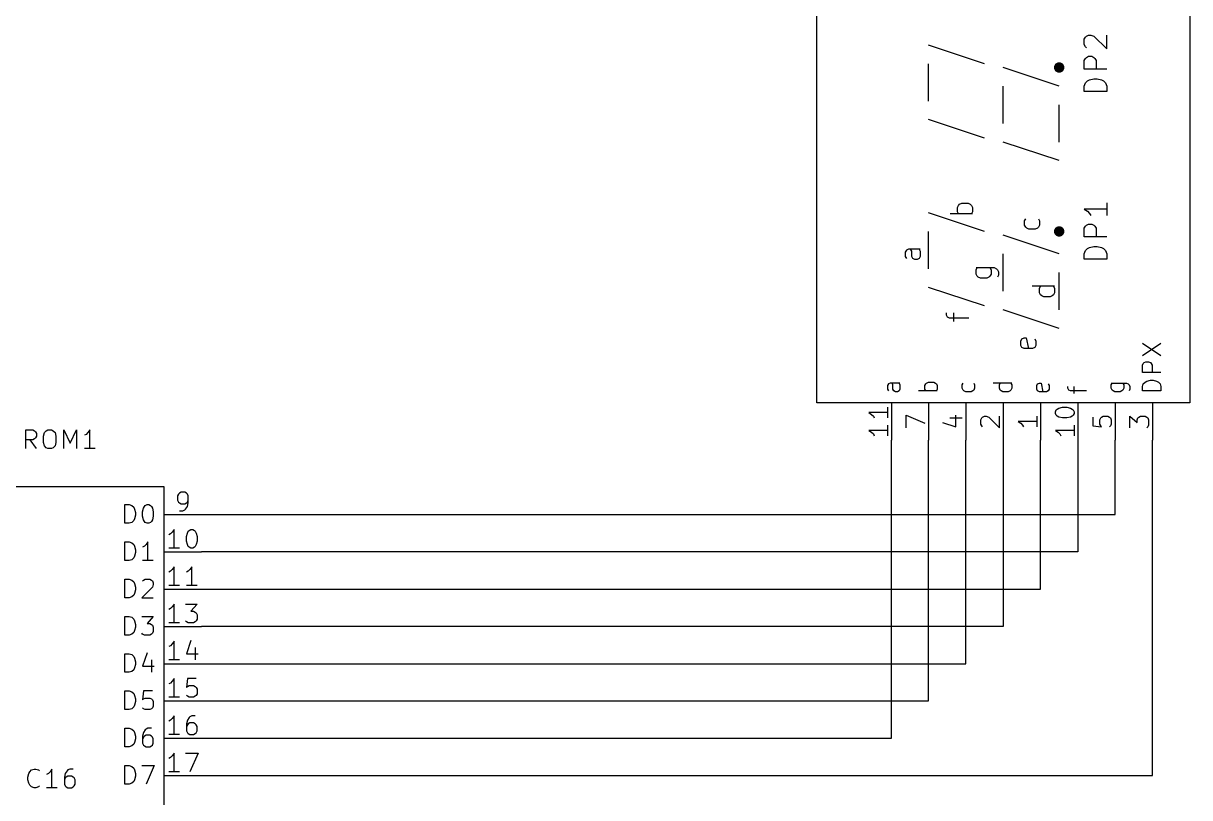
# Model space of a CAD drawing. Extents: x 0.4 to 11.3, y -7.9 to -0.4.
# Drawn here: x 5.572 to 8.7, y -5.36 to -3.281 of the extents above; entities that cross this region are included whole.
import ezdxf

# ---------------------------------------------------------------- set-up
doc = ezdxf.new("R2010")
doc.units = 0
doc.header["$MEASUREMENT"] = 0
for name, color, linetype in [('CYAN2', 4, 'CONTINUOUS'), ('GREEN3', 91, 'CONTINUOUS'), ('LYELLOW', 51, 'CONTINUOUS'), ('RED2', 1, 'CONTINUOUS'), ('RED3', 11, 'CONTINUOUS')]:
    doc.layers.add(name, color=color, linetype=linetype)

msp = doc.modelspace()

# ---------------------------------------------------------------- linework, layer by layer
at = {"layer": 'CYAN2', "linetype": 'CONTINUOUS'}
for p, q in [((8.5731, -4.1729), (8.6231, -4.1395)), ((8.5731, -4.1395), (8.6231, -4.1729)), ((8.5779, -4.1919), (8.5827, -4.1895)), ((8.5827, -4.1895), (8.5898, -4.1895)), ((8.5898, -4.1895), (8.5946, -4.1919)), ((8.5731, -4.199), (8.5755, -4.1943)), ((8.5731, -4.2181), (8.5731, -4.199)), ((8.6231, -4.2181), (8.5731, -4.2181)), ((8.5755, -4.1943), (8.5779, -4.1919)), ((8.5946, -4.1919), (8.5969, -4.1943)), ((8.5969, -4.1943), (8.5993, -4.199)), ((8.5993, -4.199), (8.5993, -4.2181)), ((7.8922, -4.249), (7.8898, -4.2538)), ((7.8898, -4.2538), (7.8898, -4.2633)), ((7.8969, -4.2467), (7.8922, -4.249)), ((7.9231, -4.2467), (7.8969, -4.2467)), ((7.9041, -4.2514), (7.9017, -4.2467)), ((7.9041, -4.2633), (7.9041, -4.2514)), ((7.9208, -4.2467), (7.9231, -4.2514)), ((7.9231, -4.2514), (7.9231, -4.2633)), ((7.9898, -4.2538), (7.9922, -4.249)), ((7.9898, -4.2633), (7.9898, -4.2538)), ((7.9922, -4.249), (7.9946, -4.2467)), ((7.9946, -4.2467), (7.9993, -4.2443)), ((7.9993, -4.2443), (8.0136, -4.2443)), ((8.0136, -4.2443), (8.0184, -4.2467)), ((8.0184, -4.2467), (8.0208, -4.249)), ((8.0208, -4.249), (8.0231, -4.2538)), ((8.0231, -4.2538), (8.0231, -4.2633)), ((8.0898, -4.2514), (8.0922, -4.2467)), ((8.0898, -4.2609), (8.0898, -4.2514)), ((8.1208, -4.2467), (8.1231, -4.2514)), ((8.1231, -4.2514), (8.1231, -4.2609)), ((8.2231, -4.2467), (8.1731, -4.2467)), ((8.1898, -4.2514), (8.1922, -4.2467)), ((8.1898, -4.2609), (8.1898, -4.2514)), ((8.2208, -4.2467), (8.2231, -4.2514)), ((8.2231, -4.2514), (8.2231, -4.2609)), ((8.2898, -4.2538), (8.2922, -4.249)), ((8.2898, -4.2633), (8.2898, -4.2538)), ((8.2922, -4.249), (8.2969, -4.2467)), ((8.2969, -4.2467), (8.3017, -4.2467)), ((8.3017, -4.2467), (8.3065, -4.2705)), ((8.3208, -4.249), (8.3231, -4.2538)), ((8.3231, -4.2538), (8.3231, -4.2633)), ((8.4898, -4.2467), (8.5303, -4.2467)), ((8.4898, -4.2514), (8.4922, -4.2467)), ((8.4898, -4.2609), (8.4898, -4.2514)), ((8.5208, -4.2467), (8.5231, -4.2514)), ((8.5231, -4.2514), (8.5231, -4.2609)), ((8.5303, -4.2467), (8.535, -4.249)), ((8.535, -4.249), (8.5374, -4.2514)), ((8.5374, -4.2514), (8.5398, -4.2562)), ((8.5731, -4.2562), (8.5755, -4.249)), ((8.5755, -4.249), (8.5803, -4.2443)), ((8.5803, -4.2443), (8.585, -4.2419)), ((8.585, -4.2419), (8.5946, -4.2395)), ((8.5946, -4.2395), (8.6017, -4.2395)), ((8.6017, -4.2395), (8.6112, -4.2419)), ((8.6112, -4.2419), (8.616, -4.2443)), ((8.616, -4.2443), (8.6208, -4.249)), ((8.6208, -4.249), (8.6231, -4.2562)), ((7.8898, -4.2633), (7.8922, -4.2681)), ((7.9065, -4.2681), (7.9041, -4.2633)), ((7.9112, -4.2705), (7.9065, -4.2681)), ((7.916, -4.2705), (7.9112, -4.2705)), ((7.9208, -4.2681), (7.916, -4.2705)), ((7.9231, -4.2633), (7.9208, -4.2681)), ((8.0231, -4.2681), (7.9731, -4.2681)), ((7.9922, -4.2681), (7.9898, -4.2633)), ((8.0231, -4.2633), (8.0208, -4.2681)), ((8.0922, -4.2657), (8.0898, -4.2609)), ((8.0946, -4.2681), (8.0922, -4.2657)), ((8.0993, -4.2705), (8.0946, -4.2681)), ((8.1136, -4.2705), (8.0993, -4.2705)), ((8.1184, -4.2681), (8.1136, -4.2705)), ((8.1208, -4.2657), (8.1184, -4.2681)), ((8.1231, -4.2609), (8.1208, -4.2657)), ((8.1922, -4.2657), (8.1898, -4.2609)), ((8.1946, -4.2681), (8.1922, -4.2657)), ((8.1993, -4.2705), (8.1946, -4.2681)), ((8.2136, -4.2705), (8.1993, -4.2705)), ((8.2184, -4.2681), (8.2136, -4.2705)), ((8.2208, -4.2657), (8.2184, -4.2681)), ((8.2231, -4.2609), (8.2208, -4.2657)), ((8.2922, -4.2681), (8.2898, -4.2633)), ((8.2969, -4.2705), (8.2922, -4.2681)), ((8.316, -4.2705), (8.2969, -4.2705)), ((8.3208, -4.2681), (8.316, -4.2705)), ((8.3231, -4.2633), (8.3208, -4.2681)), ((8.3731, -4.2609), (8.3731, -4.2562)), ((8.3755, -4.2657), (8.3731, -4.2609)), ((8.3803, -4.2681), (8.3755, -4.2657)), ((8.4231, -4.2681), (8.3803, -4.2681)), ((8.3898, -4.2752), (8.3898, -4.2562)), ((8.4922, -4.2657), (8.4898, -4.2609)), ((8.4946, -4.2681), (8.4922, -4.2657)), ((8.4993, -4.2705), (8.4946, -4.2681)), ((8.5136, -4.2705), (8.4993, -4.2705)), ((8.5184, -4.2681), (8.5136, -4.2705)), ((8.5208, -4.2657), (8.5184, -4.2681)), ((8.5231, -4.2609), (8.5208, -4.2657)), ((8.5398, -4.2633), (8.5374, -4.2681)), ((8.5398, -4.2562), (8.5398, -4.2633)), ((8.5731, -4.2681), (8.5731, -4.2562)), ((8.6231, -4.2681), (8.5731, -4.2681)), ((8.6231, -4.2562), (8.6231, -4.2681)), ((5.5786, -4.4228), (5.5786, -4.3728)), ((5.5786, -4.3728), (5.5976, -4.3728)), ((5.5976, -4.3728), (5.6024, -4.3752)), ((5.6024, -4.3752), (5.6048, -4.3776)), ((5.6048, -4.3776), (5.6071, -4.3823)), ((5.6286, -4.3799), (5.6333, -4.3752)), ((5.6333, -4.3752), (5.6381, -4.3728)), ((5.6381, -4.3728), (5.6476, -4.3728)), ((5.6476, -4.3728), (5.6524, -4.3752)), ((5.6524, -4.3752), (5.6571, -4.3799)), ((5.6809, -4.4228), (5.6809, -4.3728)), ((5.6809, -4.3728), (5.6976, -4.4085)), ((5.6976, -4.4085), (5.7143, -4.3728)), ((5.7143, -4.3728), (5.7143, -4.4228)), ((5.75, -4.3728), (5.7452, -4.3799)), ((5.75, -4.4228), (5.75, -4.3728)), ((5.5976, -4.399), (5.5786, -4.399)), ((5.6071, -4.4228), (5.5905, -4.399)), ((5.6024, -4.3966), (5.5976, -4.399)), ((5.6048, -4.3942), (5.6024, -4.3966)), ((5.6071, -4.3895), (5.6048, -4.3942)), ((5.6071, -4.3823), (5.6071, -4.3895)), ((5.6262, -4.3895), (5.6286, -4.3799)), ((5.6262, -4.4061), (5.6262, -4.3895)), ((5.6286, -4.4157), (5.6262, -4.4061)), ((5.6571, -4.3799), (5.6595, -4.3895)), ((5.6595, -4.4061), (5.6571, -4.4157)), ((5.6595, -4.3895), (5.6595, -4.4061)), ((5.7405, -4.3847), (5.7357, -4.3871)), ((5.7452, -4.3799), (5.7405, -4.3847)), ((5.6333, -4.4204), (5.6286, -4.4157)), ((5.6381, -4.4228), (5.6333, -4.4204)), ((5.6476, -4.4228), (5.6381, -4.4228)), ((5.6524, -4.4204), (5.6476, -4.4228)), ((5.6571, -4.4157), (5.6524, -4.4204)), ((5.7643, -4.4228), (5.7357, -4.4228)), ((5.8443, -4.6231), (5.8443, -4.5731)), ((5.8443, -4.5731), (5.8562, -4.5731)), ((5.8562, -4.5731), (5.8633, -4.5755)), ((5.8633, -4.5755), (5.8681, -4.5803)), ((5.8681, -4.5803), (5.8705, -4.585)), ((5.8705, -4.585), (5.8729, -4.5946)), ((5.8729, -4.5946), (5.8729, -4.6017)), ((5.8919, -4.5922), (5.8943, -4.5827)), ((5.8919, -4.6041), (5.8919, -4.5922)), ((5.8943, -4.5827), (5.8967, -4.5779)), ((5.8967, -4.5779), (5.899, -4.5755)), ((5.899, -4.5755), (5.9038, -4.5731)), ((5.9038, -4.5731), (5.9086, -4.5731)), ((5.9086, -4.5731), (5.9133, -4.5755)), ((5.9133, -4.5755), (5.9157, -4.5779)), ((5.9157, -4.5779), (5.9181, -4.5827)), ((5.9181, -4.5827), (5.9205, -4.5922)), ((5.9205, -4.5922), (5.9205, -4.6041)), ((5.8562, -4.6231), (5.8443, -4.6231)), ((5.8633, -4.6208), (5.8562, -4.6231)), ((5.8681, -4.616), (5.8633, -4.6208)), ((5.8705, -4.6112), (5.8681, -4.616)), ((5.8729, -4.6017), (5.8705, -4.6112)), ((5.8943, -4.6136), (5.8919, -4.6041)), ((5.8967, -4.6184), (5.8943, -4.6136)), ((5.899, -4.6208), (5.8967, -4.6184)), ((5.9038, -4.6231), (5.899, -4.6208)), ((5.9086, -4.6231), (5.9038, -4.6231)), ((5.9133, -4.6208), (5.9086, -4.6231)), ((5.9157, -4.6184), (5.9133, -4.6208)), ((5.9181, -4.6136), (5.9157, -4.6184)), ((5.9205, -4.6041), (5.9181, -4.6136)), ((5.8443, -4.7231), (5.8443, -4.6731)), ((5.8443, -4.6731), (5.8562, -4.6731)), ((5.8562, -4.6731), (5.8633, -4.6755)), ((5.8633, -4.6755), (5.8681, -4.6803)), ((5.8681, -4.6803), (5.8705, -4.685)), ((5.8705, -4.685), (5.8729, -4.6946)), ((5.8967, -4.685), (5.8919, -4.6874)), ((5.9014, -4.6803), (5.8967, -4.685)), ((5.9062, -4.6731), (5.9014, -4.6803)), ((5.9062, -4.7231), (5.9062, -4.6731)), ((5.8562, -4.7231), (5.8443, -4.7231)), ((5.8633, -4.7208), (5.8562, -4.7231)), ((5.8681, -4.716), (5.8633, -4.7208)), ((5.8705, -4.7112), (5.8681, -4.716)), ((5.8729, -4.7017), (5.8705, -4.7112)), ((5.8729, -4.6946), (5.8729, -4.7017)), ((5.9205, -4.7231), (5.8919, -4.7231)), ((5.8443, -4.8231), (5.8443, -4.7731)), ((5.8443, -4.7731), (5.8562, -4.7731)), ((5.8562, -4.7731), (5.8633, -4.7755)), ((5.8633, -4.7755), (5.8681, -4.7803)), ((5.8681, -4.7803), (5.8705, -4.785)), ((5.8705, -4.785), (5.8729, -4.7946)), ((5.8919, -4.7779), (5.8943, -4.7755)), ((5.8943, -4.7755), (5.899, -4.7731)), ((5.899, -4.7731), (5.911, -4.7731)), ((5.911, -4.7731), (5.9157, -4.7755)), ((5.9157, -4.7755), (5.9181, -4.7779)), ((5.9181, -4.7779), (5.9205, -4.7827)), ((5.9205, -4.7827), (5.9205, -4.7874)), ((5.8681, -4.816), (5.8633, -4.8208)), ((5.8705, -4.8112), (5.8681, -4.816)), ((5.8729, -4.8017), (5.8705, -4.8112)), ((5.8729, -4.7946), (5.8729, -4.8017)), ((5.9181, -4.7946), (5.8895, -4.8231)), ((5.9205, -4.7874), (5.9181, -4.7946)), ((5.8562, -4.8231), (5.8443, -4.8231)), ((5.8633, -4.8208), (5.8562, -4.8231)), ((5.8895, -4.8231), (5.9205, -4.8231)), ((5.8443, -4.9231), (5.8443, -4.8731)), ((5.8443, -4.8731), (5.8562, -4.8731)), ((5.8562, -4.8731), (5.8633, -4.8755)), ((5.8633, -4.8755), (5.8681, -4.8803)), ((5.8895, -4.8731), (5.9205, -4.8731)), ((5.9205, -4.8731), (5.9038, -4.8922)), ((5.8681, -4.8803), (5.8705, -4.885)), ((5.8705, -4.885), (5.8729, -4.8946)), ((5.8729, -4.9017), (5.8705, -4.9112)), ((5.8729, -4.8946), (5.8729, -4.9017)), ((5.9038, -4.8922), (5.911, -4.8922)), ((5.911, -4.8922), (5.9157, -4.8946)), ((5.9157, -4.8946), (5.9181, -4.8969)), ((5.9181, -4.8969), (5.9205, -4.9017)), ((5.9205, -4.9017), (5.9205, -4.9136)), ((5.8562, -4.9231), (5.8443, -4.9231)), ((5.8633, -4.9208), (5.8562, -4.9231)), ((5.8681, -4.916), (5.8633, -4.9208)), ((5.8705, -4.9112), (5.8681, -4.916)), ((5.8919, -4.9208), (5.8895, -4.9184)), ((5.8967, -4.9231), (5.8919, -4.9208)), ((5.911, -4.9231), (5.8967, -4.9231)), ((5.9157, -4.9208), (5.911, -4.9231)), ((5.9181, -4.9184), (5.9157, -4.9208)), ((5.9205, -4.9136), (5.9181, -4.9184)), ((5.8443, -5.0231), (5.8443, -4.9731)), ((5.8443, -4.9731), (5.8562, -4.9731)), ((5.8562, -4.9731), (5.8633, -4.9755)), ((5.9038, -4.9708), (5.8919, -5.0065)), ((5.8633, -4.9755), (5.8681, -4.9803)), ((5.8681, -4.9803), (5.8705, -4.985)), ((5.8705, -4.985), (5.8729, -4.9946)), ((5.8729, -5.0017), (5.8705, -5.0112)), ((5.8729, -4.9946), (5.8729, -5.0017)), ((5.9157, -4.9898), (5.9157, -5.0231)), ((5.8562, -5.0231), (5.8443, -5.0231)), ((5.8633, -5.0208), (5.8562, -5.0231)), ((5.8681, -5.016), (5.8633, -5.0208)), ((5.8705, -5.0112), (5.8681, -5.016)), ((5.8919, -5.0065), (5.9229, -5.0065)), ((5.8443, -5.1231), (5.8443, -5.0731)), ((5.8443, -5.0731), (5.8562, -5.0731)), ((5.8562, -5.0731), (5.8633, -5.0755)), ((5.8633, -5.0755), (5.8681, -5.0803)), ((5.8681, -5.0803), (5.8705, -5.085)), ((5.8705, -5.085), (5.8729, -5.0946)), ((5.8729, -5.0946), (5.8729, -5.1017)), ((5.8943, -5.0731), (5.8919, -5.0969)), ((5.8919, -5.0969), (5.8943, -5.0946)), ((5.9181, -5.0731), (5.8943, -5.0731)), ((5.8943, -5.0946), (5.899, -5.0922)), ((5.899, -5.0922), (5.911, -5.0922)), ((5.911, -5.0922), (5.9157, -5.0946)), ((5.9157, -5.0946), (5.9181, -5.0969)), ((5.9181, -5.0969), (5.9205, -5.1017)), ((5.8562, -5.1231), (5.8443, -5.1231)), ((5.8633, -5.1208), (5.8562, -5.1231)), ((5.8681, -5.116), (5.8633, -5.1208)), ((5.8705, -5.1112), (5.8681, -5.116)), ((5.8729, -5.1017), (5.8705, -5.1112)), ((5.8943, -5.1208), (5.8919, -5.1184)), ((5.899, -5.1231), (5.8943, -5.1208)), ((5.911, -5.1231), (5.899, -5.1231)), ((5.9157, -5.1208), (5.911, -5.1231)), ((5.9181, -5.1184), (5.9157, -5.1208)), ((5.9205, -5.1136), (5.9181, -5.1184)), ((5.9205, -5.1017), (5.9205, -5.1136)), ((5.8443, -5.2231), (5.8443, -5.1731)), ((5.8443, -5.1731), (5.8562, -5.1731)), ((5.8562, -5.1731), (5.8633, -5.1755)), ((5.8633, -5.1755), (5.8681, -5.1803)), ((5.8681, -5.1803), (5.8705, -5.185)), ((5.8705, -5.185), (5.8729, -5.1946)), ((5.8943, -5.185), (5.8919, -5.1946)), ((5.899, -5.1779), (5.8943, -5.185)), ((5.9014, -5.1922), (5.8967, -5.1946)), ((5.9014, -5.1755), (5.899, -5.1779)), ((5.9062, -5.1731), (5.9014, -5.1755)), ((5.911, -5.1922), (5.9014, -5.1922)), ((5.9157, -5.1731), (5.9062, -5.1731)), ((5.9157, -5.1946), (5.911, -5.1922)), ((5.8562, -5.2231), (5.8443, -5.2231)), ((5.8633, -5.2208), (5.8562, -5.2231)), ((5.8681, -5.216), (5.8633, -5.2208)), ((5.8705, -5.2112), (5.8681, -5.216)), ((5.8729, -5.2017), (5.8705, -5.2112)), ((5.8729, -5.1946), (5.8729, -5.2017)), ((5.8919, -5.1946), (5.8919, -5.2136)), ((5.8943, -5.1969), (5.8919, -5.2017)), ((5.8919, -5.2136), (5.8943, -5.2184)), ((5.8967, -5.1946), (5.8943, -5.1969)), ((5.8943, -5.2184), (5.8967, -5.2208)), ((5.8967, -5.2208), (5.9014, -5.2231)), ((5.9014, -5.2231), (5.911, -5.2231)), ((5.911, -5.2231), (5.9157, -5.2208)), ((5.9181, -5.1969), (5.9157, -5.1946)), ((5.9157, -5.2208), (5.9181, -5.2184)), ((5.9205, -5.2017), (5.9181, -5.1969)), ((5.9181, -5.2184), (5.9205, -5.2136)), ((5.9205, -5.2136), (5.9205, -5.2017)), ((5.8443, -5.3231), (5.8443, -5.2731)), ((5.8443, -5.2731), (5.8562, -5.2731)), ((5.8562, -5.2731), (5.8633, -5.2755)), ((5.8633, -5.2755), (5.8681, -5.2803)), ((5.8681, -5.2803), (5.8705, -5.285)), ((5.8705, -5.285), (5.8729, -5.2946)), ((5.8895, -5.2731), (5.9229, -5.2731)), ((5.9229, -5.2731), (5.9014, -5.3231)), ((5.8681, -5.316), (5.8633, -5.3208)), ((5.8705, -5.3112), (5.8681, -5.316)), ((5.8729, -5.3017), (5.8705, -5.3112)), ((5.8729, -5.2946), (5.8729, -5.3017)), ((5.8562, -5.3231), (5.8443, -5.3231)), ((5.8633, -5.3208), (5.8562, -5.3231))]:
    msp.add_line(p, q, dxfattribs=at)
at = {"layer": 'GREEN3', "linetype": 'CONTINUOUS'}
for p, q in [((7.9, -5.2), (7.9, -4.4)), ((8, -5.1), (8, -4.4)), ((8.1, -5), (8.1, -4.4)), ((8.2, -4.4), (8.2, -4.9)), ((8.3, -4.8), (8.3, -4.4)), ((8.4, -4.4), (8.4, -4.7)), ((8.5, -4.6), (8.5, -4.4)), ((8.6, -5.3), (8.6, -4.4)), ((6.05, -4.6), (8.5, -4.6)), ((8.4, -4.7), (6.05, -4.7)), ((6.05, -4.8), (8.3, -4.8)), ((8.2, -4.9), (6.05, -4.9)), ((6.05, -5), (8.1, -5)), ((6.05, -5.1), (8, -5.1)), ((6.05, -5.2), (7.9, -5.2)), ((6.05, -5.3), (8.6, -5.3))]:
    msp.add_line(p, q, dxfattribs=at)
at = {"layer": 'LYELLOW', "linetype": 'CONTINUOUS'}
for p, q in [((7.7, -4.3), (7.7, -2.3)), ((8.7, -2.3), (8.7, -4.3)), ((8.7, -4.3), (7.7, -4.3)), ((5.95, -4.525), (5.275, -4.525)), ((5.95, -6.125), (5.95, -4.525))]:
    msp.add_line(p, q, dxfattribs=at)
at = {"layer": 'RED2', "linetype": 'CONTINUOUS'}
for p, q in [((7.7, -4.3), (7.7, -2.3)), ((8.7, -2.3), (8.7, -4.3)), ((8.4231, -3.3157), (8.4288, -3.3129)), ((8.4288, -3.3129), (8.4345, -3.3129)), ((8.4345, -3.3129), (8.4431, -3.3157)), ((8.4774, -3.35), (8.4774, -3.3129)), ((8.15, -3.39), (8, -3.34)), ((8.4174, -3.3243), (8.4202, -3.3186)), ((8.4174, -3.3386), (8.4174, -3.3243)), ((8.4202, -3.3443), (8.4174, -3.3386)), ((8.4202, -3.3186), (8.4231, -3.3157)), ((8.4231, -3.3471), (8.4202, -3.3443)), ((8.4431, -3.3157), (8.4774, -3.35)), ((8.4174, -3.3814), (8.4202, -3.3757)), ((8.4202, -3.3757), (8.4231, -3.3729)), ((8.4231, -3.3729), (8.4288, -3.37)), ((8.4288, -3.37), (8.4374, -3.37)), ((8.4374, -3.37), (8.4431, -3.3729)), ((8.4431, -3.3729), (8.4459, -3.3757)), ((8.4459, -3.3757), (8.4488, -3.3814)), ((8, -3.49), (8, -3.39)), ((8.35, -3.45), (8.2, -3.4)), ((8.4174, -3.4043), (8.4174, -3.3814)), ((8.4774, -3.4043), (8.4174, -3.4043)), ((8.4488, -3.3814), (8.4488, -3.4043)), ((8.4202, -3.4414), (8.4259, -3.4357)), ((8.4259, -3.4357), (8.4316, -3.4329)), ((8.4316, -3.4329), (8.4431, -3.43)), ((8.4431, -3.43), (8.4516, -3.43)), ((8.4516, -3.43), (8.4631, -3.4329)), ((8.4631, -3.4329), (8.4688, -3.4357)), ((8.4688, -3.4357), (8.4745, -3.4414)), ((8.2, -3.55), (8.2, -3.45)), ((8.4174, -3.45), (8.4202, -3.4414)), ((8.4174, -3.4643), (8.4174, -3.45)), ((8.4774, -3.4643), (8.4174, -3.4643)), ((8.4745, -3.4414), (8.4774, -3.45)), ((8.4774, -3.45), (8.4774, -3.4643)), ((8.35, -3.6), (8.35, -3.5)), ((8.15, -3.59), (8, -3.54)), ((8.35, -3.65), (8.2, -3.6)), ((8.0774, -3.7757), (8.0802, -3.77)), ((8.0774, -3.7871), (8.0774, -3.7757)), ((8.0802, -3.77), (8.0831, -3.7671)), ((8.0831, -3.7671), (8.0888, -3.7643)), ((8.0888, -3.7643), (8.1059, -3.7643)), ((8.1059, -3.7643), (8.1116, -3.7671)), ((8.1116, -3.7671), (8.1145, -3.77)), ((8.1145, -3.77), (8.1174, -3.7757)), ((8.1174, -3.7757), (8.1174, -3.7871)), ((8.4774, -3.78), (8.4174, -3.78)), ((8.4174, -3.78), (8.4259, -3.7857)), ((8.4774, -3.7629), (8.4774, -3.7971)), ((8.15, -3.84), (8, -3.79)), ((8.1174, -3.7929), (8.0574, -3.7929)), ((8.0802, -3.7929), (8.0774, -3.7871)), ((8.1174, -3.7871), (8.1145, -3.7929)), ((8.2574, -3.8114), (8.2602, -3.8057)), ((8.2574, -3.8229), (8.2574, -3.8114)), ((8.2945, -3.8057), (8.2974, -3.8114)), ((8.2974, -3.8114), (8.2974, -3.8229)), ((8.4259, -3.7857), (8.4316, -3.7914)), ((8.4316, -3.7914), (8.4345, -3.7971)), ((8, -3.94), (8, -3.84)), ((8.2602, -3.8286), (8.2574, -3.8229)), ((8.2631, -3.8314), (8.2602, -3.8286)), ((8.2688, -3.8343), (8.2631, -3.8314)), ((8.2859, -3.8343), (8.2688, -3.8343)), ((8.2916, -3.8314), (8.2859, -3.8343)), ((8.2945, -3.8286), (8.2916, -3.8314)), ((8.2974, -3.8229), (8.2945, -3.8286)), ((8.4174, -3.8314), (8.4202, -3.8257)), ((8.4174, -3.8543), (8.4174, -3.8314)), ((8.4202, -3.8257), (8.4231, -3.8229)), ((8.4231, -3.8229), (8.4288, -3.82)), ((8.4288, -3.82), (8.4374, -3.82)), ((8.4374, -3.82), (8.4431, -3.8229)), ((8.4431, -3.8229), (8.4459, -3.8257)), ((8.4459, -3.8257), (8.4488, -3.8314)), ((8.4488, -3.8314), (8.4488, -3.8543)), ((8.35, -3.9), (8.2, -3.85)), ((8.4774, -3.8543), (8.4174, -3.8543)), ((7.9402, -3.89), (7.9374, -3.8957)), ((7.9374, -3.8957), (7.9374, -3.9071)), ((7.9374, -3.9071), (7.9402, -3.9129)), ((7.9459, -3.8871), (7.9402, -3.89)), ((7.9774, -3.8871), (7.9459, -3.8871)), ((7.9545, -3.8929), (7.9516, -3.8871)), ((7.9545, -3.9071), (7.9545, -3.8929)), ((7.9574, -3.9129), (7.9545, -3.9071)), ((7.9745, -3.8871), (7.9774, -3.8929)), ((7.9774, -3.9071), (7.9745, -3.9129)), ((7.9774, -3.8929), (7.9774, -3.9071)), ((8.2, -4), (8.2, -3.9)), ((8.4174, -3.9), (8.4202, -3.8914)), ((8.4174, -3.9143), (8.4174, -3.9)), ((8.4202, -3.8914), (8.4259, -3.8857)), ((8.4259, -3.8857), (8.4316, -3.8829)), ((8.4316, -3.8829), (8.4431, -3.88)), ((8.4431, -3.88), (8.4516, -3.88)), ((8.4516, -3.88), (8.4631, -3.8829)), ((8.4631, -3.8829), (8.4688, -3.8857)), ((8.4688, -3.8857), (8.4745, -3.8914)), ((8.4745, -3.8914), (8.4774, -3.9)), ((8.4774, -3.9), (8.4774, -3.9143)), ((7.9631, -3.9157), (7.9574, -3.9129)), ((7.9688, -3.9157), (7.9631, -3.9157)), ((7.9745, -3.9129), (7.9688, -3.9157)), ((8.1274, -3.9371), (8.1759, -3.9371)), ((8.1274, -3.9429), (8.1302, -3.9371)), ((8.1645, -3.9371), (8.1674, -3.9429)), ((8.1759, -3.9371), (8.1816, -3.94)), ((8.1816, -3.94), (8.1845, -3.9429)), ((8.4774, -3.9143), (8.4174, -3.9143)), ((8.1274, -3.9543), (8.1274, -3.9429)), ((8.1302, -3.96), (8.1274, -3.9543)), ((8.1331, -3.9629), (8.1302, -3.96)), ((8.1388, -3.9657), (8.1331, -3.9629)), ((8.1559, -3.9657), (8.1388, -3.9657)), ((8.1616, -3.9629), (8.1559, -3.9657)), ((8.1645, -3.96), (8.1616, -3.9629)), ((8.1674, -3.9543), (8.1645, -3.96)), ((8.1674, -3.9429), (8.1674, -3.9543)), ((8.1845, -3.9429), (8.1874, -3.9486)), ((8.1874, -3.9571), (8.1845, -3.9629)), ((8.1874, -3.9486), (8.1874, -3.9571)), ((8.35, -4.05), (8.35, -3.95)), ((8.15, -4.04), (8, -3.99)), ((8.3374, -3.9871), (8.2774, -3.9871)), ((8.2974, -3.9929), (8.3002, -3.9871)), ((8.2974, -4.0043), (8.2974, -3.9929)), ((8.3345, -3.9871), (8.3374, -3.9929)), ((8.3374, -3.9929), (8.3374, -4.0043)), ((8.3002, -4.01), (8.2974, -4.0043)), ((8.3031, -4.0129), (8.3002, -4.01)), ((8.3088, -4.0157), (8.3031, -4.0129)), ((8.3259, -4.0157), (8.3088, -4.0157)), ((8.3316, -4.0129), (8.3259, -4.0157)), ((8.3345, -4.01), (8.3316, -4.0129)), ((8.3374, -4.0043), (8.3345, -4.01)), ((8.0474, -4.0643), (8.0474, -4.0586)), ((8.0502, -4.07), (8.0474, -4.0643)), ((8.0674, -4.0814), (8.0674, -4.0586)), ((8.35, -4.1), (8.2, -4.05)), ((8.0559, -4.0729), (8.0502, -4.07)), ((8.1074, -4.0729), (8.0559, -4.0729)), ((8.2474, -4.1343), (8.2502, -4.1286)), ((8.2502, -4.1286), (8.2559, -4.1257)), ((8.2559, -4.1257), (8.2616, -4.1257)), ((8.2616, -4.1257), (8.2674, -4.1543)), ((8.2845, -4.1286), (8.2874, -4.1343)), ((8.2474, -4.1457), (8.2474, -4.1343)), ((8.2502, -4.1514), (8.2474, -4.1457)), ((8.2559, -4.1543), (8.2502, -4.1514)), ((8.2788, -4.1543), (8.2559, -4.1543)), ((8.2845, -4.1514), (8.2788, -4.1543)), ((8.2874, -4.1457), (8.2845, -4.1514)), ((8.2874, -4.1343), (8.2874, -4.1457)), ((8.7, -4.3), (7.7, -4.3)), ((7.9, -4.3), (7.9, -4.4)), ((8, -4.3), (8, -4.4)), ((8.1, -4.3), (8.1, -4.4)), ((8.2, -4.3), (8.2, -4.4)), ((8.3, -4.3), (8.3, -4.4)), ((8.4, -4.3), (8.4, -4.4)), ((8.5, -4.3), (8.5, -4.4)), ((8.6, -4.3), (8.6, -4.4)), ((5.95, -4.525), (5.275, -4.525)), ((5.95, -6.125), (5.95, -4.525)), ((5.95, -4.6), (6.05, -4.6)), ((5.95, -4.7), (6.05, -4.7)), ((5.95, -4.8), (6.05, -4.8)), ((5.95, -4.9), (6.05, -4.9)), ((5.95, -5), (6.05, -5)), ((5.95, -5.1), (6.05, -5.1)), ((5.95, -5.2), (6.05, -5.2)), ((5.5893, -5.2899), (5.594, -5.2852)), ((5.594, -5.2852), (5.6012, -5.2828)), ((5.6012, -5.2828), (5.6059, -5.2828)), ((5.6059, -5.2828), (5.6131, -5.2852)), ((5.6131, -5.2852), (5.6155, -5.2876)), ((5.6488, -5.2828), (5.644, -5.2899)), ((5.6488, -5.3328), (5.6488, -5.2828)), ((5.6917, -5.2852), (5.6893, -5.2876)), ((5.6964, -5.2828), (5.6917, -5.2852)), ((5.7059, -5.2828), (5.6964, -5.2828)), ((5.5845, -5.3042), (5.5869, -5.2947)), ((5.5845, -5.3114), (5.5845, -5.3042)), ((5.5869, -5.3209), (5.5845, -5.3114)), ((5.5869, -5.2947), (5.5893, -5.2899)), ((5.6393, -5.2947), (5.6345, -5.2971)), ((5.644, -5.2899), (5.6393, -5.2947)), ((5.6845, -5.2947), (5.6821, -5.3042)), ((5.6821, -5.3042), (5.6821, -5.3233)), ((5.6845, -5.3066), (5.6821, -5.3114)), ((5.6893, -5.2876), (5.6845, -5.2947)), ((5.6869, -5.3042), (5.6845, -5.3066)), ((5.6917, -5.3019), (5.6869, -5.3042)), ((5.7012, -5.3019), (5.6917, -5.3019)), ((5.7059, -5.3042), (5.7012, -5.3019)), ((5.7083, -5.3066), (5.7059, -5.3042)), ((5.7107, -5.3114), (5.7083, -5.3066)), ((5.7107, -5.3233), (5.7107, -5.3114)), ((5.95, -5.3), (6.05, -5.3)), ((5.5893, -5.3257), (5.5869, -5.3209)), ((5.594, -5.3304), (5.5893, -5.3257)), ((5.6012, -5.3328), (5.594, -5.3304)), ((5.6059, -5.3328), (5.6012, -5.3328)), ((5.6131, -5.3304), (5.6059, -5.3328)), ((5.6155, -5.328), (5.6131, -5.3304)), ((5.6631, -5.3328), (5.6345, -5.3328)), ((5.6821, -5.3233), (5.6845, -5.328)), ((5.6845, -5.328), (5.6869, -5.3304)), ((5.6869, -5.3304), (5.6917, -5.3328)), ((5.6917, -5.3328), (5.7012, -5.3328)), ((5.7012, -5.3328), (5.7059, -5.3304)), ((5.7059, -5.3304), (5.7083, -5.328)), ((5.7083, -5.328), (5.7107, -5.3233))]:
    msp.add_line(p, q, dxfattribs=at)
at = {"layer": 'RED2', "const_width": 0.014}
for points in [[(8.343, -3.4, 1), (8.357, -3.4, 1)], [(8.343, -3.84, 1), (8.357, -3.84, 1)]]:
    msp.add_lwpolyline(points, format="xyb", close=True, dxfattribs=at)
at = {"layer": 'RED3', "linetype": 'CONTINUOUS'}
for p, q in [((7.8899, -4.3119), (7.8899, -4.3405)), ((8.3446, -4.3167), (8.3494, -4.3143)), ((8.3494, -4.3143), (8.3589, -4.3119)), ((8.3589, -4.3119), (8.3708, -4.3119)), ((8.3708, -4.3119), (8.3804, -4.3143)), ((8.3804, -4.3143), (8.3851, -4.3167)), ((7.8899, -4.3262), (7.8399, -4.3262)), ((7.8399, -4.3262), (7.847, -4.3309)), ((7.847, -4.3309), (7.8518, -4.3357)), ((7.8518, -4.3357), (7.8542, -4.3405)), ((7.9399, -4.3667), (7.9399, -4.3333)), ((7.9399, -4.3333), (7.9899, -4.3548)), ((8.0565, -4.3405), (8.0899, -4.3405)), ((8.0732, -4.3643), (8.0732, -4.3333)), ((8.1399, -4.3452), (8.1423, -4.3405)), ((8.1399, -4.3571), (8.1399, -4.3452)), ((8.1423, -4.3405), (8.1446, -4.3381)), ((8.1446, -4.3381), (8.1494, -4.3357)), ((8.1494, -4.3357), (8.1542, -4.3357)), ((8.1542, -4.3357), (8.1613, -4.3381)), ((8.1613, -4.3381), (8.1899, -4.3667)), ((8.1899, -4.3667), (8.1899, -4.3357)), ((8.2899, -4.3357), (8.2899, -4.3643)), ((8.3399, -4.3238), (8.3423, -4.319)), ((8.3399, -4.3286), (8.3399, -4.3238)), ((8.3423, -4.3333), (8.3399, -4.3286)), ((8.3423, -4.319), (8.3446, -4.3167)), ((8.3446, -4.3357), (8.3423, -4.3333)), ((8.3494, -4.3381), (8.3446, -4.3357)), ((8.3589, -4.3405), (8.3494, -4.3381)), ((8.3708, -4.3405), (8.3589, -4.3405)), ((8.3804, -4.3381), (8.3708, -4.3405)), ((8.3851, -4.3357), (8.3804, -4.3381)), ((8.3851, -4.3167), (8.3875, -4.319)), ((8.3875, -4.3333), (8.3851, -4.3357)), ((8.3875, -4.319), (8.3899, -4.3238)), ((8.3899, -4.3286), (8.3875, -4.3333)), ((8.3899, -4.3238), (8.3899, -4.3286)), ((8.4399, -4.3381), (8.4399, -4.3619)), ((8.4589, -4.3452), (8.4613, -4.3405)), ((8.4589, -4.3571), (8.4589, -4.3452)), ((8.4613, -4.3405), (8.4637, -4.3381)), ((8.4637, -4.3381), (8.4684, -4.3357)), ((8.4684, -4.3357), (8.4804, -4.3357)), ((8.4804, -4.3357), (8.4851, -4.3381)), ((8.4851, -4.3381), (8.4875, -4.3405)), ((8.4875, -4.3405), (8.4899, -4.3452)), ((8.4899, -4.3452), (8.4899, -4.3571)), ((8.5399, -4.3667), (8.5399, -4.3357)), ((8.5399, -4.3357), (8.5589, -4.3524)), ((8.5589, -4.3452), (8.5613, -4.3405)), ((8.5589, -4.3524), (8.5589, -4.3452)), ((8.5613, -4.3405), (8.5637, -4.3381)), ((8.5637, -4.3381), (8.5684, -4.3357)), ((8.5684, -4.3357), (8.5804, -4.3357)), ((8.5804, -4.3357), (8.5851, -4.3381)), ((8.5851, -4.3381), (8.5875, -4.3405)), ((8.5875, -4.3405), (8.5899, -4.3452)), ((8.5899, -4.3452), (8.5899, -4.3595)), ((7.8899, -4.3738), (7.8399, -4.3738)), ((7.8399, -4.3738), (7.847, -4.3786)), ((7.847, -4.3786), (7.8518, -4.3833)), ((7.8899, -4.3595), (7.8899, -4.3881)), ((8.0375, -4.3524), (8.0732, -4.3643)), ((8.1423, -4.3619), (8.1399, -4.3571)), ((8.1446, -4.3643), (8.1423, -4.3619)), ((8.2899, -4.35), (8.2399, -4.35)), ((8.2399, -4.35), (8.247, -4.3548)), ((8.247, -4.3548), (8.2518, -4.3595)), ((8.2518, -4.3595), (8.2542, -4.3643)), ((8.3899, -4.3738), (8.3399, -4.3738)), ((8.3399, -4.3738), (8.347, -4.3786)), ((8.347, -4.3786), (8.3518, -4.3833)), ((8.3899, -4.3595), (8.3899, -4.3881)), ((8.4399, -4.3619), (8.4637, -4.3643)), ((8.4613, -4.3619), (8.4589, -4.3571)), ((8.4637, -4.3643), (8.4613, -4.3619)), ((8.4875, -4.3619), (8.4851, -4.3643)), ((8.4899, -4.3571), (8.4875, -4.3619)), ((8.5875, -4.3643), (8.5851, -4.3667)), ((8.5899, -4.3595), (8.5875, -4.3643)), ((7.8518, -4.3833), (7.8542, -4.3881)), ((8.3518, -4.3833), (8.3542, -4.3881)), ((5.9881, -4.5446), (5.9857, -4.5494)), ((5.9857, -4.5494), (5.9857, -4.5613)), ((5.9857, -4.5613), (5.9881, -4.5661)), ((5.9905, -4.5423), (5.9881, -4.5446)), ((5.9881, -4.5661), (5.9905, -4.5684)), ((5.9952, -4.5399), (5.9905, -4.5423)), ((6.0048, -4.5399), (5.9952, -4.5399)), ((6.0095, -4.5423), (6.0048, -4.5399)), ((6.0119, -4.5446), (6.0095, -4.5423)), ((6.0095, -4.5684), (6.0119, -4.5661)), ((6.0143, -4.5494), (6.0119, -4.5446)), ((6.0119, -4.5661), (6.0143, -4.5613)), ((6.0143, -4.5684), (6.0143, -4.5494)), ((5.9905, -4.5684), (5.9952, -4.5708)), ((5.9905, -4.5899), (6, -4.5899)), ((5.9952, -4.5708), (6.0048, -4.5708)), ((6, -4.5899), (6.0048, -4.5875)), ((6.0048, -4.5708), (6.0095, -4.5684)), ((6.0048, -4.5875), (6.0071, -4.5851)), ((6.0071, -4.5851), (6.0119, -4.578)), ((6.0119, -4.578), (6.0143, -4.5684)), ((5.9667, -4.6518), (5.9619, -4.6542)), ((5.9714, -4.647), (5.9667, -4.6518)), ((5.9762, -4.6399), (5.9714, -4.647)), ((5.9762, -4.6899), (5.9762, -4.6399)), ((6.0095, -4.6589), (6.0119, -4.6494)), ((6.0095, -4.6708), (6.0095, -4.6589)), ((6.0119, -4.6494), (6.0143, -4.6446)), ((6.0143, -4.6446), (6.0167, -4.6423)), ((6.0167, -4.6423), (6.0214, -4.6399)), ((6.0214, -4.6399), (6.0262, -4.6399)), ((6.0262, -4.6399), (6.0309, -4.6423)), ((6.0309, -4.6423), (6.0333, -4.6446)), ((6.0333, -4.6446), (6.0357, -4.6494)), ((6.0357, -4.6494), (6.0381, -4.6589)), ((6.0381, -4.6589), (6.0381, -4.6708)), ((5.9905, -4.6899), (5.9619, -4.6899)), ((6.0119, -4.6804), (6.0095, -4.6708)), ((6.0143, -4.6851), (6.0119, -4.6804)), ((6.0167, -4.6875), (6.0143, -4.6851)), ((6.0214, -4.6899), (6.0167, -4.6875)), ((6.0262, -4.6899), (6.0214, -4.6899)), ((6.0309, -4.6875), (6.0262, -4.6899)), ((6.0333, -4.6851), (6.0309, -4.6875)), ((6.0357, -4.6804), (6.0333, -4.6851)), ((6.0381, -4.6708), (6.0357, -4.6804)), ((5.9667, -4.7518), (5.9619, -4.7542)), ((5.9714, -4.747), (5.9667, -4.7518)), ((5.9762, -4.7399), (5.9714, -4.747)), ((5.9762, -4.7899), (5.9762, -4.7399)), ((6.0143, -4.7518), (6.0095, -4.7542)), ((6.019, -4.747), (6.0143, -4.7518)), ((6.0238, -4.7399), (6.019, -4.747)), ((6.0238, -4.7899), (6.0238, -4.7399)), ((5.9905, -4.7899), (5.9619, -4.7899)), ((6.0381, -4.7899), (6.0095, -4.7899)), ((5.9714, -4.847), (5.9667, -4.8518)), ((5.9762, -4.8399), (5.9714, -4.847)), ((5.9762, -4.8899), (5.9762, -4.8399)), ((6.0071, -4.8399), (6.0381, -4.8399)), ((6.0381, -4.8399), (6.0214, -4.8589)), ((5.9667, -4.8518), (5.9619, -4.8542)), ((6.0214, -4.8589), (6.0286, -4.8589)), ((6.0286, -4.8589), (6.0333, -4.8613)), ((6.0333, -4.8613), (6.0357, -4.8637)), ((6.0357, -4.8637), (6.0381, -4.8684)), ((6.0381, -4.8684), (6.0381, -4.8804)), ((5.9905, -4.8899), (5.9619, -4.8899)), ((6.0095, -4.8875), (6.0071, -4.8851)), ((6.0143, -4.8899), (6.0095, -4.8875)), ((6.0286, -4.8899), (6.0143, -4.8899)), ((6.0333, -4.8875), (6.0286, -4.8899)), ((6.0357, -4.8851), (6.0333, -4.8875)), ((6.0381, -4.8804), (6.0357, -4.8851)), ((5.9762, -4.9399), (5.9714, -4.947)), ((5.9762, -4.9899), (5.9762, -4.9399)), ((6.0214, -4.9375), (6.0095, -4.9732)), ((5.9667, -4.9518), (5.9619, -4.9542)), ((5.9714, -4.947), (5.9667, -4.9518)), ((6.0095, -4.9732), (6.0405, -4.9732)), ((6.0333, -4.9565), (6.0333, -4.9899)), ((5.9905, -4.9899), (5.9619, -4.9899)), ((5.9667, -5.0518), (5.9619, -5.0542)), ((5.9714, -5.047), (5.9667, -5.0518)), ((5.9762, -5.0399), (5.9714, -5.047)), ((5.9762, -5.0899), (5.9762, -5.0399)), ((6.0119, -5.0399), (6.0095, -5.0637)), ((6.0095, -5.0637), (6.0119, -5.0613)), ((6.0357, -5.0399), (6.0119, -5.0399)), ((6.0119, -5.0613), (6.0167, -5.0589)), ((6.0167, -5.0589), (6.0286, -5.0589)), ((6.0286, -5.0589), (6.0333, -5.0613)), ((6.0333, -5.0613), (6.0357, -5.0637)), ((6.0357, -5.0637), (6.0381, -5.0684)), ((5.9905, -5.0899), (5.9619, -5.0899)), ((6.0119, -5.0875), (6.0095, -5.0851)), ((6.0167, -5.0899), (6.0119, -5.0875)), ((6.0286, -5.0899), (6.0167, -5.0899)), ((6.0333, -5.0875), (6.0286, -5.0899)), ((6.0357, -5.0851), (6.0333, -5.0875)), ((6.0381, -5.0804), (6.0357, -5.0851)), ((6.0381, -5.0684), (6.0381, -5.0804)), ((5.9667, -5.1518), (5.9619, -5.1542)), ((5.9714, -5.147), (5.9667, -5.1518)), ((5.9762, -5.1399), (5.9714, -5.147)), ((5.9762, -5.1899), (5.9762, -5.1399)), ((6.0119, -5.1518), (6.0095, -5.1613)), ((6.0167, -5.1446), (6.0119, -5.1518)), ((6.019, -5.1589), (6.0143, -5.1613)), ((6.019, -5.1423), (6.0167, -5.1446)), ((6.0238, -5.1399), (6.019, -5.1423)), ((6.0286, -5.1589), (6.019, -5.1589)), ((6.0333, -5.1399), (6.0238, -5.1399)), ((6.0333, -5.1613), (6.0286, -5.1589)), ((5.9905, -5.1899), (5.9619, -5.1899)), ((6.0095, -5.1613), (6.0095, -5.1804)), ((6.0119, -5.1637), (6.0095, -5.1684)), ((6.0095, -5.1804), (6.0119, -5.1851)), ((6.0143, -5.1613), (6.0119, -5.1637)), ((6.0119, -5.1851), (6.0143, -5.1875)), ((6.0143, -5.1875), (6.019, -5.1899)), ((6.019, -5.1899), (6.0286, -5.1899)), ((6.0286, -5.1899), (6.0333, -5.1875)), ((6.0357, -5.1637), (6.0333, -5.1613)), ((6.0333, -5.1875), (6.0357, -5.1851)), ((6.0381, -5.1684), (6.0357, -5.1637)), ((6.0357, -5.1851), (6.0381, -5.1804)), ((6.0381, -5.1804), (6.0381, -5.1684)), ((5.9667, -5.2518), (5.9619, -5.2542)), ((5.9714, -5.247), (5.9667, -5.2518)), ((5.9762, -5.2399), (5.9714, -5.247)), ((5.9762, -5.2899), (5.9762, -5.2399)), ((6.0071, -5.2399), (6.0405, -5.2399)), ((6.0405, -5.2399), (6.019, -5.2899)), ((5.9905, -5.2899), (5.9619, -5.2899))]:
    msp.add_line(p, q, dxfattribs=at)

doc.saveas('drawing.dxf')
